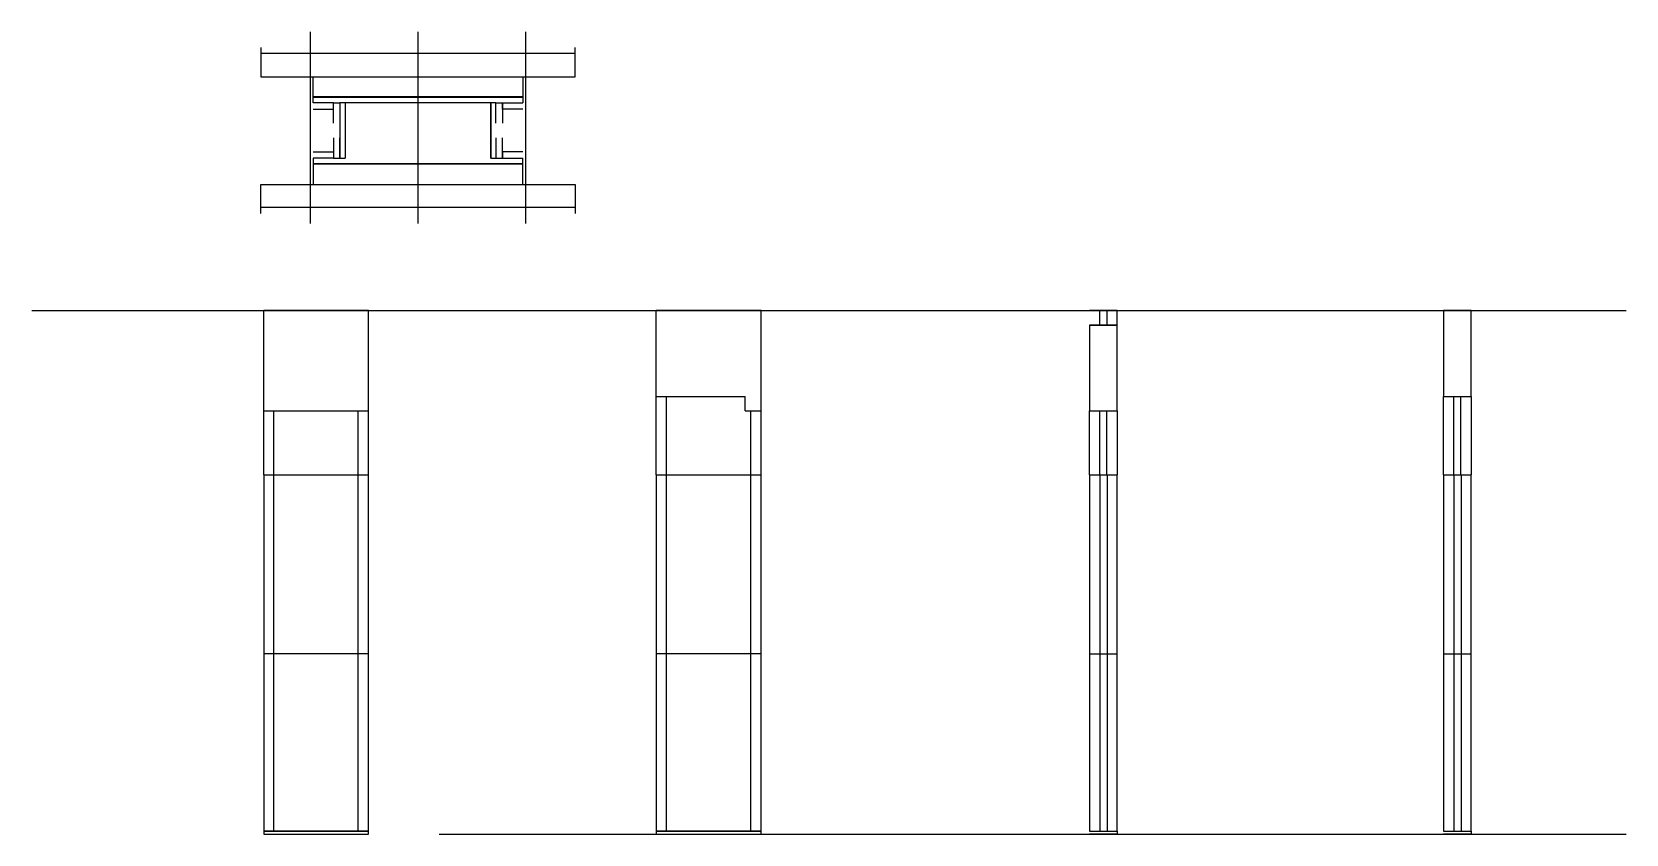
# Model space of a CAD drawing. Header units: metres. Extents: x 6281 to 7377, y 4354 to 4905.
import ezdxf

# ---------------------------------------------------------------- set-up
doc = ezdxf.new("R2010")
doc.units = ezdxf.units.M
for name, color, linetype in [('CHAPA', 7, 'Continuous'), ('COTA', 7, 'Continuous'), ('Hachura', 7, 'Continuous'), ('Madeira', 7, 'Continuous'), ('Nível', 7, 'Continuous'), ('Painéis', 7, 'Continuous'), ('Perfil Metálico', 7, 'Continuous'), ('SARR_2.2x7', 7, 'Continuous'), ('SARRAFO', 7, 'Continuous')]:
    doc.layers.add(name, color=color, linetype=linetype)

msp = doc.modelspace()

# ---------------------------------------------------------------- linework, layer by layer
at = {"layer": 'CHAPA', "color": 7, "lineweight": 25}
for points in [[(6474.3, 4856.6), (6474.3, 4860.6), (6618.3, 4860.6), (6618.3, 4856.6)], [(6474.3, 4856.6), (6474.3, 4860.6), (6618.3, 4860.6), (6618.3, 4856.6)], [(6496.3, 4856.6), (6492.7, 4856.6), (6492.7, 4818.6), (6496.3, 4818.6)], [(6496.3, 4856.6), (6492.7, 4856.6), (6492.7, 4818.6), (6496.3, 4818.6)], [(6599.9, 4856.6), (6596.3, 4856.6), (6596.3, 4818.6), (6599.9, 4818.6)], [(6599.9, 4856.6), (6596.3, 4856.6), (6596.3, 4818.6), (6599.9, 4818.6)], [(6474.3, 4818.6), (6474.3, 4814.6), (6618.3, 4814.6), (6618.3, 4818.6)], [(6474.3, 4818.6), (6474.3, 4814.6), (6618.3, 4814.6), (6618.3, 4818.6)]]:
    msp.add_lwpolyline(points, dxfattribs=at)
at = {"layer": 'COTA', "color": 7, "lineweight": 25}
for p, q in [((6440.3, 4644.8), (6440.3, 4713.8)), ((6512.3, 4713.8), (6440.3, 4713.8)), ((6512.3, 4644.8), (6512.3, 4713.8)), ((6782.1, 4713.8), (6710.1, 4713.8)), ((6710.1, 4654.8), (6710.1, 4713.8)), ((6782.1, 4644.8), (6782.1, 4713.8))]:
    msp.add_line(p, q, dxfattribs=at)
for points in [[(7270.2, 4654.8), (7270.2, 4713.8), (7251.2, 4713.8), (7251.2, 4654.8)], [(7026.9, 4644.8), (7026.9, 4703.8), (7007.9, 4703.8), (7007.9, 4644.8)]]:
    msp.add_lwpolyline(points, dxfattribs=at)
at = {"layer": 'Hachura', "color": 7, "lineweight": 25}
for p, q in [((6472.3, 4905.4), (6472.3, 4773.6)), ((6546.3, 4905.4), (6546.3, 4773.6)), ((6620.3, 4905.4), (6620.3, 4773.6))]:
    msp.add_line(p, q, dxfattribs=at)
at = {"layer": 'Madeira', "color": 7, "lineweight": 25}
for points in [[(6618.3, 4874.7), (6618.3, 4860.7), (6474.3, 4860.7), (6474.3, 4874.7)], [(6618.3, 4800.6), (6618.3, 4814.6), (6474.3, 4814.6), (6474.3, 4800.6)]]:
    msp.add_lwpolyline(points, dxfattribs=at)
at = {"layer": 'Nível', "color": 7, "lineweight": 25}
for p, q in [((6280.9, 4713.8), (7376.7, 4713.8)), ((6560.8, 4353.8), (7376.7, 4353.8))]:
    msp.add_line(p, q, dxfattribs=at)
at = {"layer": 'Painéis', "color": 7, "lineweight": 25}
for p, q in [((6710.1, 4654.8), (6771.1, 4654.8)), ((6710.1, 4600.8), (6710.1, 4654.8)), ((6771.1, 4644.8), (6771.1, 4654.8)), ((7251.2, 4600.8), (7251.2, 4654.8)), ((7251.2, 4654.8), (7270.2, 4654.8)), ((7270.2, 4654.8), (7270.2, 4600.8)), ((6440.3, 4644.8), (6512.3, 4644.8)), ((6440.3, 4600.8), (6440.3, 4644.8)), ((6512.3, 4600.8), (6512.3, 4644.8)), ((6771.1, 4644.8), (6782.1, 4644.8)), ((6782.1, 4600.8), (6782.1, 4644.8)), ((7007.9, 4600.8), (7007.9, 4644.8)), ((7007.9, 4644.8), (7026.9, 4644.8)), ((7026.9, 4644.8), (7026.9, 4600.8)), ((6440.3, 4600.8), (6440.3, 4477.8)), ((6440.3, 4600.8), (6512.3, 4600.8)), ((6512.3, 4477.8), (6512.3, 4600.8)), ((6710.1, 4600.8), (6710.1, 4477.8)), ((6710.1, 4600.8), (6782.1, 4600.8)), ((6782.1, 4477.8), (6782.1, 4600.8)), ((7007.9, 4600.8), (7007.9, 4355.8)), ((7007.9, 4600.8), (7026.9, 4600.8)), ((7026.9, 4355.8), (7026.9, 4600.8)), ((7251.2, 4600.8), (7251.2, 4355.8)), ((7251.2, 4600.8), (7270.2, 4600.8)), ((7270.2, 4355.8), (7270.2, 4600.8)), ((6440.3, 4477.8), (6440.3, 4353.8)), ((6512.3, 4477.8), (6440.3, 4477.8)), ((6512.3, 4353.8), (6512.3, 4477.8)), ((6710.1, 4477.8), (6710.1, 4353.8)), ((6782.1, 4477.8), (6710.1, 4477.8)), ((6782.1, 4353.8), (6782.1, 4477.8)), ((7007.9, 4477.8), (7026.9, 4477.8)), ((7251.2, 4477.8), (7270.2, 4477.8)), ((6440.3, 4355.8), (6512.3, 4355.8)), ((6710.1, 4355.8), (6782.1, 4355.8)), ((7007.9, 4355.8), (7026.9, 4355.8)), ((7251.2, 4355.8), (7270.2, 4355.8))]:
    msp.add_line(p, q, dxfattribs=at)
for points in [[(6596.3, 4818.6), (6596.3, 4856.6), (6496.3, 4856.6), (6496.3, 4818.6)], [(7007.9, 4703.8), (7026.9, 4703.8), (7026.9, 4713.8), (7007.9, 4713.8)], [(6512.3, 4355.8), (6440.3, 4355.8), (6440.3, 4353.8), (6512.3, 4353.8)], [(6782.1, 4355.8), (6710.1, 4355.8), (6710.1, 4353.8), (6782.1, 4353.8)], [(7007.9, 4355.8), (7026.9, 4355.8), (7026.9, 4353.8), (7007.9, 4353.8)], [(7251.2, 4355.8), (7270.2, 4355.8), (7270.2, 4353.8), (7251.2, 4353.8)]]:
    msp.add_lwpolyline(points, dxfattribs=at)
at = {"layer": 'Perfil Metálico', "color": 7, "lineweight": 25}
for points in [[(6438.3, 4894.6), (6438.3, 4874.6), (6654.3, 4874.6), (6654.3, 4894.6)], [(6654.3, 4878.6), (6654.3, 4890.6), (6438.3, 4890.6), (6438.3, 4878.6)], [(6438.3, 4780.6), (6438.3, 4800.6), (6654.3, 4800.6), (6654.3, 4780.6)], [(6654.3, 4796.6), (6654.3, 4784.6), (6438.3, 4784.6), (6438.3, 4796.6)]]:
    msp.add_lwpolyline(points, dxfattribs=at)
at = {"layer": 'SARR_2.2x7', "color": 7, "lineweight": 25}
for p, q in [((7014.9, 4703.8), (7014.9, 4713.8)), ((7019.9, 4703.8), (7019.9, 4713.8)), ((6717.1, 4600.8), (6717.1, 4654.8)), ((7258.2, 4600.8), (7258.2, 4654.8)), ((7263.1, 4600.8), (7263.1, 4654.8)), ((6447.3, 4600.8), (6447.3, 4644.8)), ((6505.3, 4600.8), (6505.3, 4644.8)), ((6775.1, 4600.8), (6775.1, 4644.8)), ((7014.9, 4600.8), (7014.9, 4644.8)), ((7019.8, 4600.8), (7019.8, 4644.8)), ((6447.3, 4477.8), (6447.3, 4600.8)), ((6505.3, 4477.8), (6505.3, 4600.8)), ((6717.1, 4477.8), (6717.1, 4600.8)), ((6775.1, 4477.8), (6775.1, 4600.8)), ((7014.9, 4600.8), (7014.9, 4355.8)), ((7019.9, 4600.8), (7019.9, 4355.8)), ((7258.2, 4600.8), (7258.2, 4355.8)), ((7263.2, 4600.8), (7263.2, 4355.8)), ((6447.3, 4355.8), (6447.3, 4477.8)), ((6505.3, 4355.8), (6505.3, 4477.8)), ((6717.1, 4355.8), (6717.1, 4477.8)), ((6775.1, 4355.8), (6775.1, 4477.8)), ((6447.3, 4355.8), (6447.3, 4355.8)), ((6505.3, 4355.8), (6505.3, 4355.8)), ((6717.1, 4355.8), (6717.1, 4355.8)), ((6775.1, 4355.8), (6775.1, 4355.8))]:
    msp.add_line(p, q, dxfattribs=at)
at = {"layer": 'SARRAFO', "color": 7, "lineweight": 25}
for points in [[(6474.3, 4852.2), (6488.3, 4852.2), (6488.3, 4856.6), (6474.3, 4856.6)], [(6488.3, 4842.6), (6488.3, 4856.6), (6492.7, 4856.6), (6492.7, 4842.6)], [(6599.9, 4842.6), (6599.9, 4856.6), (6604.3, 4856.6), (6604.3, 4842.6)], [(6618.3, 4852.2), (6604.3, 4852.2), (6604.3, 4856.6), (6618.3, 4856.6)], [(6488.3, 4832.6), (6488.3, 4818.6), (6492.7, 4818.6), (6492.7, 4832.6)], [(6599.9, 4832.6), (6599.9, 4818.6), (6604.3, 4818.6), (6604.3, 4832.6)], [(6474.3, 4823), (6488.3, 4823), (6488.3, 4818.6), (6474.3, 4818.6)], [(6618.3, 4823), (6604.3, 4823), (6604.3, 4818.6), (6618.3, 4818.6)]]:
    msp.add_lwpolyline(points, dxfattribs=at)

doc.saveas('drawing.dxf')
